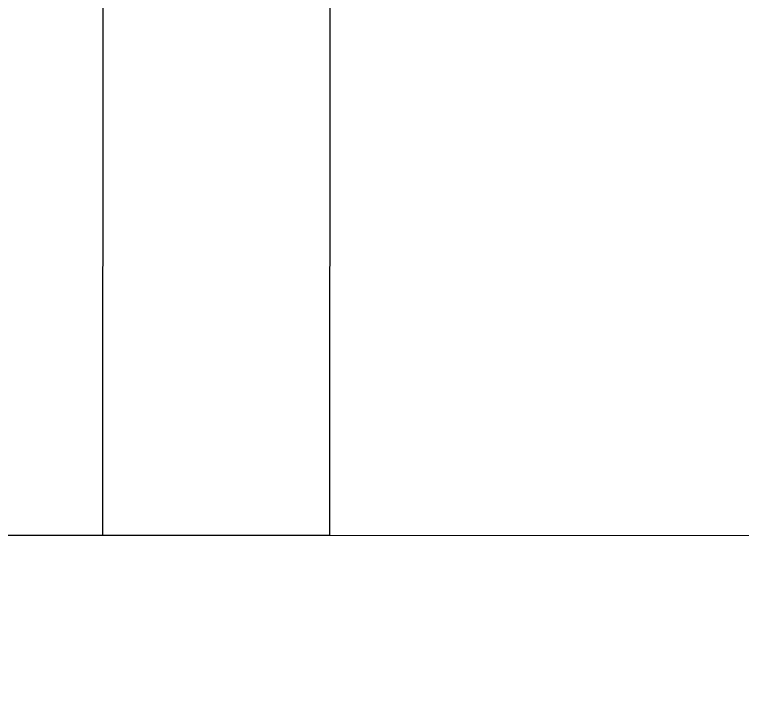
# Model space of a CAD drawing. Header units: millimetres. Extents: x 845401 to 948039, y 511594 to 550263.
# Drawn here: x 901929.9 to 902031.4, y 535869 to 535965.8 of the extents above; entities that cross this region are included whole.
import ezdxf

# ---------------------------------------------------------------- set-up
doc = ezdxf.new("R2010")
doc.units = ezdxf.units.MM
doc.layers.add('00', color=7, linetype='Continuous')
doc.layers.add('1轮廓实线层', color=7, linetype='Continuous')
doc.layers.add('A-剖-0.10mm.......SECT-L01', color=255, linetype='Continuous', lineweight=18)

# ---------------------------------------------------------------- blocks, each defined once
blk = doc.blocks.new('*U100479')
at = {"layer": '1轮廓实线层'}
for p, q in [((-1927.64, 282.02), (-1927.64, 372.02)), ((-1895.96, 282.02), (-1895.96, 372.02)), ((-1927.64, 282.02), (-2045.64, 282.02)), ((-1895.96, 282.02), (-1927.64, 282.02)), ((-1810.96, 282.02), (-1895.96, 282.02))]:
    blk.add_line(p, q, dxfattribs=at)
blk = doc.blocks.new('C线')
at = {"xscale": -1, "rotation": 359.9712527628268}
blk.add_blockref('*U100479', (981915.9, 474449.8, -3.59), dxfattribs=at)
blk = doc.blocks.new('BC线平台')
at = {"layer": 'A-剖-0.10mm.......SECT-L01'}
h = blk.add_hatch(dxfattribs=at)
h.set_pattern_fill('CROSS', color=2, scale=50)
h.set_pattern_definition([(0, (691447.87, 341554.85), (317.5, 317.5), [158.75, -476.25]), (90, (691527.24, 341475.47), (-317.5, 317.5), [158.75, -476.25])])
h.paths.add_polyline_path([(772874.46, 370095.42), (786169.72, 370095.42), (786169.72, 367097.04), (772874.46, 367097.04)])

msp = doc.modelspace()

# ---------------------------------------------------------------- block references
at = {"layer": '00'}
for name, p in [('BC线平台', (120688.34, 168041.31, -0.98)), ('C线', (-81869.83, 61162.22))]:
    msp.add_blockref(name, p, dxfattribs=at)

doc.saveas('drawing.dxf')
